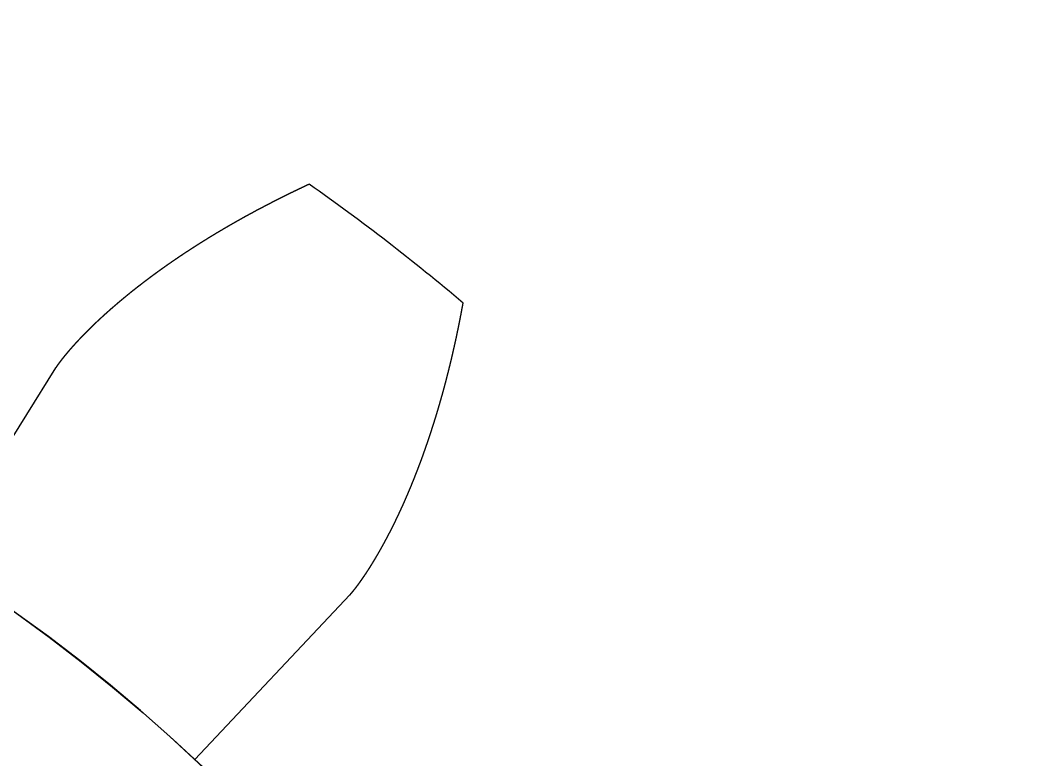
# Model space of a CAD drawing. Header units: centimetres. Extents: x -25.1 to 37.5, y -51.5 to 12.5.
# Drawn here: x 15.728 to 16.5, y -39.176 to -38.616 of the extents above; entities that cross this region are included whole.
import ezdxf

# ---------------------------------------------------------------- set-up
doc = ezdxf.new("R2010")
doc.units = ezdxf.units.CM
doc.header["$MEASUREMENT"] = 0
for name, color, linetype in [('robot assembler v21_Sketch67', 7, 'Continuous'), ('robot assembler v21_Sketch68', 7, 'Continuous'), ('robot assembler v21_Sketch69', 7, 'Continuous'), ('robot assembler v21_Sketch72', 7, 'Continuous'), ('robot assembler v21_Sketch86', 7, 'Continuous')]:
    doc.layers.add(name, color=color, linetype=linetype)

msp = doc.modelspace()

# ---------------------------------------------------------------- linework, layer by layer
at = {"layer": 'robot assembler v21_Sketch67'}
for p, q in [((15.75489, -38.87918, 50.1), (15.66399, -39.02445, 50.1)), ((15.75495, -38.87909, 50.1), (15.75489, -38.87918, 50.1)), ((15.86046, -39.17601, 50.1), (15.9779, -39.05121, 50.1)), ((15.9779, -39.05121, 50.1), (15.97797, -39.05114, 50.1))]:
    msp.add_line(p, q, dxfattribs=at)
msp.add_circle((14.991, -40.1, 50.1), 1.26875, dxfattribs=at)
msp.add_arc((14.991, -40.1, 50.1), 1.6625, 49.81277, 54.89311, dxfattribs=at)
for points in [[(15.94711, -38.73994, 50.1), (15.94682, -38.74007, 50.1), (15.94625, -38.74034, 50.1), (15.94539, -38.74074, 50.1), (15.94425, -38.74127, 50.1), (15.94283, -38.74194, 50.1), (15.94141, -38.74261, 50.1), (15.94, -38.74328, 50.1), (15.93859, -38.74395, 50.1), (15.93719, -38.74463, 50.1), (15.93579, -38.7453, 50.1), (15.93439, -38.74598, 50.1), (15.933, -38.74665, 50.1), (15.93162, -38.74733, 50.1), (15.93024, -38.74801, 50.1), (15.92886, -38.74869, 50.1), (15.92749, -38.74937, 50.1), (15.92612, -38.75005, 50.1), (15.92476, -38.75074, 50.1), (15.9234, -38.75142, 50.1), (15.92205, -38.75211, 50.1), (15.9207, -38.75279, 50.1), (15.91935, -38.75348, 50.1), (15.91801, -38.75417, 50.1), (15.91668, -38.75486, 50.1), (15.91535, -38.75555, 50.1), (15.91402, -38.75624, 50.1), (15.9127, -38.75693, 50.1), (15.91138, -38.75762, 50.1), (15.91007, -38.75832, 50.1), (15.90876, -38.75901, 50.1), (15.90746, -38.75971, 50.1), (15.90616, -38.7604, 50.1), (15.90486, -38.7611, 50.1), (15.90357, -38.7618, 50.1), (15.90229, -38.76249, 50.1), (15.90101, -38.76319, 50.1), (15.89974, -38.76389, 50.1), (15.89846, -38.76459, 50.1), (15.8972, -38.76529, 50.1), (15.89594, -38.76599, 50.1), (15.89468, -38.7667, 50.1), (15.89343, -38.7674, 50.1), (15.89218, -38.7681, 50.1), (15.89094, -38.76881, 50.1), (15.88971, -38.76951, 50.1), (15.88847, -38.77022, 50.1), (15.88725, -38.77092, 50.1), (15.88602, -38.77163, 50.1), (15.88481, -38.77233, 50.1), (15.88359, -38.77304, 50.1), (15.88238, -38.77375, 50.1), (15.88118, -38.77446, 50.1), (15.87998, -38.77517, 50.1), (15.87879, -38.77587, 50.1), (15.8776, -38.77658, 50.1), (15.87642, -38.77729, 50.1), (15.87524, -38.778, 50.1), (15.87407, -38.77871, 50.1), (15.8729, -38.77942, 50.1), (15.87173, -38.78013, 50.1), (15.87057, -38.78084, 50.1), (15.86942, -38.78155, 50.1), (15.86827, -38.78227, 50.1), (15.86713, -38.78298, 50.1), (15.86599, -38.78369, 50.1), (15.86485, -38.7844, 50.1), (15.86373, -38.78511, 50.1), (15.8626, -38.78582, 50.1), (15.86148, -38.78653, 50.1), (15.86037, -38.78725, 50.1), (15.85926, -38.78796, 50.1), (15.85816, -38.78867, 50.1), (15.85706, -38.78938, 50.1), (15.85597, -38.79009, 50.1), (15.85488, -38.7908, 50.1), (15.85379, -38.79152, 50.1), (15.85272, -38.79223, 50.1), (15.85164, -38.79294, 50.1), (15.85058, -38.79365, 50.1), (15.84951, -38.79436, 50.1), (15.84846, -38.79507, 50.1), (15.8474, -38.79578, 50.1), (15.84636, -38.79649, 50.1), (15.84532, -38.7972, 50.1), (15.84428, -38.79791, 50.1), (15.84325, -38.79862, 50.1), (15.84222, -38.79933, 50.1), (15.8412, -38.80003, 50.1), (15.84019, -38.80074, 50.1), (15.83917, -38.80145, 50.1), (15.83817, -38.80215, 50.1), (15.83717, -38.80286, 50.1), (15.83618, -38.80357, 50.1), (15.83519, -38.80427, 50.1), (15.8342, -38.80498, 50.1), (15.83322, -38.80568, 50.1), (15.83225, -38.80638, 50.1), (15.83128, -38.80708, 50.1), (15.83032, -38.80779, 50.1), (15.82937, -38.80849, 50.1), (15.82841, -38.80919, 50.1), (15.82747, -38.80989, 50.1), (15.82653, -38.81059, 50.1), (15.82559, -38.81128, 50.1), (15.82466, -38.81198, 50.1), (15.82374, -38.81268, 50.1), (15.82282, -38.81337, 50.1), (15.82191, -38.81406, 50.1), (15.821, -38.81476, 50.1), (15.8201, -38.81545, 50.1), (15.8192, -38.81614, 50.1), (15.81831, -38.81683, 50.1), (15.81742, -38.81752, 50.1), (15.81654, -38.8182, 50.1), (15.81567, -38.81889, 50.1), (15.8148, -38.81958, 50.1), (15.81393, -38.82026, 50.1), (15.81308, -38.82094, 50.1), (15.81222, -38.82162, 50.1), (15.81138, -38.8223, 50.1), (15.81054, -38.82298, 50.1), (15.8097, -38.82366, 50.1), (15.80887, -38.82433, 50.1), (15.80805, -38.82501, 50.1), (15.80723, -38.82568, 50.1), (15.80642, -38.82635, 50.1), (15.80561, -38.82702, 50.1), (15.80481, -38.82768, 50.1), (15.80401, -38.82835, 50.1), (15.80322, -38.82901, 50.1), (15.80244, -38.82968, 50.1), (15.80166, -38.83034, 50.1), (15.80089, -38.83099, 50.1), (15.80012, -38.83165, 50.1), (15.79936, -38.83231, 50.1), (15.79861, -38.83296, 50.1), (15.79786, -38.83361, 50.1), (15.79712, -38.83426, 50.1), (15.79638, -38.8349, 50.1), (15.79565, -38.83555, 50.1), (15.79492, -38.83619, 50.1), (15.7942, -38.83683, 50.1), (15.79349, -38.83747, 50.1), (15.79278, -38.8381, 50.1), (15.79208, -38.83874, 50.1), (15.79138, -38.83937, 50.1), (15.79069, -38.84, 50.1), (15.79001, -38.84062, 50.1), (15.78933, -38.84125, 50.1), (15.78866, -38.84187, 50.1), (15.78799, -38.84248, 50.1), (15.78733, -38.8431, 50.1), (15.78668, -38.84371, 50.1), (15.78603, -38.84432, 50.1), (15.78539, -38.84493, 50.1), (15.78476, -38.84553, 50.1), (15.78413, -38.84614, 50.1), (15.7835, -38.84673, 50.1), (15.78289, -38.84733, 50.1), (15.78228, -38.84792, 50.1), (15.78167, -38.84851, 50.1), (15.78107, -38.8491, 50.1), (15.78048, -38.84968, 50.1), (15.77989, -38.85026, 50.1), (15.77931, -38.85084, 50.1), (15.77874, -38.85141, 50.1), (15.77817, -38.85198, 50.1), (15.77761, -38.85254, 50.1), (15.77706, -38.85311, 50.1), (15.77651, -38.85367, 50.1), (15.77597, -38.85422, 50.1), (15.77543, -38.85477, 50.1), (15.7749, -38.85532, 50.1), (15.77438, -38.85586, 50.1), (15.77386, -38.8564, 50.1), (15.77335, -38.85694, 50.1), (15.77285, -38.85747, 50.1), (15.77235, -38.858, 50.1), (15.77186, -38.85852, 50.1), (15.77138, -38.85904, 50.1), (15.7709, -38.85956, 50.1), (15.77043, -38.86007, 50.1), (15.76996, -38.86057, 50.1), (15.7695, -38.86107, 50.1), (15.76905, -38.86157, 50.1), (15.76861, -38.86206, 50.1), (15.76817, -38.86255, 50.1), (15.76774, -38.86303, 50.1), (15.76731, -38.86351, 50.1), (15.76689, -38.86398, 50.1), (15.76648, -38.86445, 50.1), (15.76608, -38.86491, 50.1), (15.76568, -38.86537, 50.1), (15.76529, -38.86582, 50.1), (15.7649, -38.86627, 50.1), (15.76453, -38.86671, 50.1), (15.76415, -38.86715, 50.1), (15.76379, -38.86758, 50.1), (15.76343, -38.868, 50.1), (15.76308, -38.86842, 50.1), (15.76274, -38.86883, 50.1), (15.7624, -38.86924, 50.1), (15.76207, -38.86964, 50.1), (15.76175, -38.87003, 50.1), (15.76143, -38.87042, 50.1), (15.76113, -38.8708, 50.1), (15.76082, -38.87117, 50.1), (15.76053, -38.87154, 50.1), (15.76024, -38.8719, 50.1), (15.75996, -38.87226, 50.1), (15.75969, -38.8726, 50.1), (15.75942, -38.87294, 50.1), (15.75916, -38.87327, 50.1), (15.75891, -38.8736, 50.1), (15.75867, -38.87392, 50.1), (15.75843, -38.87423, 50.1), (15.7582, -38.87453, 50.1), (15.75798, -38.87482, 50.1), (15.75776, -38.87511, 50.1), (15.75756, -38.87539, 50.1), (15.75736, -38.87566, 50.1), (15.75716, -38.87592, 50.1), (15.75698, -38.87617, 50.1), (15.7568, -38.87642, 50.1), (15.75663, -38.87665, 50.1), (15.75647, -38.87688, 50.1), (15.75632, -38.87709, 50.1), (15.75617, -38.8773, 50.1), (15.75603, -38.8775, 50.1), (15.7559, -38.87769, 50.1), (15.75577, -38.87786, 50.1), (15.75566, -38.87803, 50.1), (15.75555, -38.87819, 50.1), (15.75545, -38.87834, 50.1), (15.75536, -38.87847, 50.1), (15.75528, -38.8786, 50.1), (15.7552, -38.87871, 50.1), (15.75513, -38.87881, 50.1), (15.75507, -38.8789, 50.1), (15.75502, -38.87898, 50.1), (15.75499, -38.87903, 50.1), (15.75497, -38.87907, 50.1), (15.75495, -38.87909, 50.1), (15.75495, -38.87909, 50.1)], [(15.97797, -39.05114, 50.1), (15.97798, -39.05113, 50.1), (15.978, -39.05111, 50.1), (15.97802, -39.05108, 50.1), (15.97806, -39.05104, 50.1), (15.97813, -39.05097, 50.1), (15.9782, -39.05089, 50.1), (15.97828, -39.0508, 50.1), (15.97837, -39.05069, 50.1), (15.97847, -39.05058, 50.1), (15.97858, -39.05046, 50.1), (15.97869, -39.05032, 50.1), (15.97882, -39.05018, 50.1), (15.97895, -39.05003, 50.1), (15.97909, -39.04986, 50.1), (15.97924, -39.04969, 50.1), (15.9794, -39.0495, 50.1), (15.97956, -39.04931, 50.1), (15.97973, -39.0491, 50.1), (15.97991, -39.04889, 50.1), (15.98009, -39.04866, 50.1), (15.98028, -39.04843, 50.1), (15.98048, -39.04819, 50.1), (15.98068, -39.04794, 50.1), (15.98089, -39.04767, 50.1), (15.98111, -39.0474, 50.1), (15.98133, -39.04712, 50.1), (15.98156, -39.04683, 50.1), (15.98179, -39.04653, 50.1), (15.98203, -39.04623, 50.1), (15.98228, -39.04591, 50.1), (15.98253, -39.04558, 50.1), (15.98279, -39.04525, 50.1), (15.98305, -39.0449, 50.1), (15.98331, -39.04455, 50.1), (15.98358, -39.04419, 50.1), (15.98386, -39.04382, 50.1), (15.98414, -39.04344, 50.1), (15.98443, -39.04306, 50.1), (15.98472, -39.04266, 50.1), (15.98501, -39.04226, 50.1), (15.98531, -39.04185, 50.1), (15.98561, -39.04142, 50.1), (15.98592, -39.041, 50.1), (15.98623, -39.04056, 50.1), (15.98655, -39.04011, 50.1), (15.98687, -39.03966, 50.1), (15.98719, -39.0392, 50.1), (15.98752, -39.03873, 50.1), (15.98785, -39.03825, 50.1), (15.98818, -39.03777, 50.1), (15.98852, -39.03727, 50.1), (15.98886, -39.03677, 50.1), (15.98921, -39.03626, 50.1), (15.98955, -39.03575, 50.1), (15.98991, -39.03522, 50.1), (15.99026, -39.03469, 50.1), (15.99062, -39.03415, 50.1), (15.99098, -39.0336, 50.1), (15.99134, -39.03305, 50.1), (15.99171, -39.03248, 50.1), (15.99208, -39.03191, 50.1), (15.99245, -39.03133, 50.1), (15.99282, -39.03075, 50.1), (15.9932, -39.03016, 50.1), (15.99358, -39.02956, 50.1), (15.99396, -39.02895, 50.1), (15.99434, -39.02833, 50.1), (15.99473, -39.02771, 50.1), (15.99512, -39.02708, 50.1), (15.99551, -39.02645, 50.1), (15.9959, -39.0258, 50.1), (15.9963, -39.02515, 50.1), (15.99669, -39.02449, 50.1), (15.99709, -39.02383, 50.1), (15.9975, -39.02315, 50.1), (15.9979, -39.02248, 50.1), (15.9983, -39.02179, 50.1), (15.99871, -39.0211, 50.1), (15.99912, -39.0204, 50.1), (15.99953, -39.01969, 50.1), (15.99994, -39.01897, 50.1), (16.00035, -39.01825, 50.1), (16.00077, -39.01753, 50.1), (16.00119, -39.01679, 50.1), (16.0016, -39.01605, 50.1), (16.00202, -39.0153, 50.1), (16.00244, -39.01455, 50.1), (16.00287, -39.01379, 50.1), (16.00329, -39.01302, 50.1), (16.00371, -39.01224, 50.1), (16.00414, -39.01146, 50.1), (16.00457, -39.01067, 50.1), (16.00499, -39.00988, 50.1), (16.00542, -39.00908, 50.1), (16.00585, -39.00827, 50.1), (16.00628, -39.00746, 50.1), (16.00671, -39.00664, 50.1), (16.00715, -39.00581, 50.1), (16.00758, -39.00498, 50.1), (16.00801, -39.00414, 50.1), (16.00845, -39.00329, 50.1), (16.00889, -39.00244, 50.1), (16.00932, -39.00158, 50.1), (16.00976, -39.00072, 50.1), (16.0102, -38.99985, 50.1), (16.01063, -38.99897, 50.1), (16.01107, -38.99808, 50.1), (16.01151, -38.9972, 50.1), (16.01195, -38.9963, 50.1), (16.01239, -38.9954, 50.1), (16.01283, -38.99449, 50.1), (16.01327, -38.99358, 50.1), (16.01371, -38.99266, 50.1), (16.01416, -38.99173, 50.1), (16.0146, -38.9908, 50.1), (16.01504, -38.98986, 50.1), (16.01548, -38.98891, 50.1), (16.01592, -38.98796, 50.1), (16.01637, -38.98701, 50.1), (16.01681, -38.98605, 50.1), (16.01725, -38.98508, 50.1), (16.01769, -38.9841, 50.1), (16.01814, -38.98312, 50.1), (16.01858, -38.98214, 50.1), (16.01902, -38.98115, 50.1), (16.01946, -38.98015, 50.1), (16.0199, -38.97915, 50.1), (16.02035, -38.97814, 50.1), (16.02079, -38.97712, 50.1), (16.02123, -38.9761, 50.1), (16.02167, -38.97508, 50.1), (16.02211, -38.97405, 50.1), (16.02255, -38.97301, 50.1), (16.02299, -38.97197, 50.1), (16.02343, -38.97092, 50.1), (16.02387, -38.96986, 50.1), (16.02431, -38.9688, 50.1), (16.02475, -38.96774, 50.1), (16.02519, -38.96667, 50.1), (16.02563, -38.96559, 50.1), (16.02607, -38.96451, 50.1), (16.0265, -38.96342, 50.1), (16.02694, -38.96233, 50.1), (16.02737, -38.96123, 50.1), (16.02781, -38.96013, 50.1), (16.02824, -38.95902, 50.1), (16.02868, -38.95791, 50.1), (16.02911, -38.95679, 50.1), (16.02954, -38.95566, 50.1), (16.02997, -38.95453, 50.1), (16.0304, -38.9534, 50.1), (16.03083, -38.95226, 50.1), (16.03126, -38.95111, 50.1), (16.03169, -38.94996, 50.1), (16.03212, -38.9488, 50.1), (16.03255, -38.94764, 50.1), (16.03297, -38.94647, 50.1), (16.0334, -38.9453, 50.1), (16.03382, -38.94412, 50.1), (16.03424, -38.94294, 50.1), (16.03467, -38.94175, 50.1), (16.03509, -38.94056, 50.1), (16.03551, -38.93936, 50.1), (16.03592, -38.93816, 50.1), (16.03634, -38.93695, 50.1), (16.03676, -38.93574, 50.1), (16.03717, -38.93452, 50.1), (16.03759, -38.9333, 50.1), (16.038, -38.93207, 50.1), (16.03841, -38.93084, 50.1), (16.03882, -38.9296, 50.1), (16.03923, -38.92835, 50.1), (16.03964, -38.92711, 50.1), (16.04005, -38.92585, 50.1), (16.04045, -38.92459, 50.1), (16.04086, -38.92333, 50.1), (16.04126, -38.92206, 50.1), (16.04166, -38.92079, 50.1), (16.04206, -38.91951, 50.1), (16.04246, -38.91823, 50.1), (16.04286, -38.91695, 50.1), (16.04326, -38.91565, 50.1), (16.04365, -38.91436, 50.1), (16.04404, -38.91306, 50.1), (16.04444, -38.91175, 50.1), (16.04483, -38.91044, 50.1), (16.04522, -38.90912, 50.1), (16.0456, -38.9078, 50.1), (16.04599, -38.90648, 50.1), (16.04637, -38.90515, 50.1), (16.04675, -38.90381, 50.1), (16.04714, -38.90248, 50.1), (16.04751, -38.90113, 50.1), (16.04789, -38.89978, 50.1), (16.04827, -38.89843, 50.1), (16.04864, -38.89707, 50.1), (16.04902, -38.89571, 50.1), (16.04939, -38.89435, 50.1), (16.04976, -38.89298, 50.1), (16.05012, -38.8916, 50.1), (16.05049, -38.89022, 50.1), (16.05085, -38.88884, 50.1), (16.05121, -38.88745, 50.1), (16.05157, -38.88605, 50.1), (16.05193, -38.88466, 50.1), (16.05229, -38.88325, 50.1), (16.05264, -38.88185, 50.1), (16.053, -38.88044, 50.1), (16.05335, -38.87902, 50.1), (16.0537, -38.8776, 50.1), (16.05405, -38.87618, 50.1), (16.05439, -38.87475, 50.1), (16.05473, -38.87332, 50.1), (16.05508, -38.87188, 50.1), (16.05542, -38.87044, 50.1), (16.05575, -38.86899, 50.1), (16.05609, -38.86754, 50.1), (16.05642, -38.86609, 50.1), (16.05675, -38.86463, 50.1), (16.05708, -38.86317, 50.1), (16.05741, -38.8617, 50.1), (16.05774, -38.86023, 50.1), (16.05806, -38.85876, 50.1), (16.05838, -38.85728, 50.1), (16.0587, -38.85579, 50.1), (16.05902, -38.8543, 50.1), (16.05933, -38.85281, 50.1), (16.05964, -38.85132, 50.1), (16.05995, -38.84982, 50.1), (16.06026, -38.84831, 50.1), (16.06057, -38.84681, 50.1), (16.06087, -38.84529, 50.1), (16.06117, -38.84378, 50.1), (16.06147, -38.84226, 50.1), (16.06177, -38.84073, 50.1), (16.06206, -38.8392, 50.1), (16.06236, -38.83767, 50.1), (16.06265, -38.83614, 50.1), (16.06294, -38.8346, 50.1), (16.06322, -38.83305, 50.1), (16.06345, -38.83181, 50.1), (16.06362, -38.83088, 50.1), (16.06373, -38.83026, 50.1), (16.06379, -38.82995, 50.1)]]:
    msp.add_open_spline(points, degree=5, dxfattribs=at)
at = {"layer": 'robot assembler v21_Sketch68'}
for p, q in [((15.75489, -38.87918, 50.1), (15.66399, -39.02445, 50.1)), ((15.75495, -38.87909, 50.1), (15.75489, -38.87918, 50.1)), ((15.86046, -39.17601, 50.1), (15.9779, -39.05121, 50.1)), ((15.9779, -39.05121, 50.1), (15.97797, -39.05114, 50.1))]:
    msp.add_line(p, q, dxfattribs=at)
msp.add_circle((14.991, -40.1, 50.1), 1.26875, dxfattribs=at)
msp.add_arc((14.991, -40.1, 50.1), 1.6625, 49.81277, 54.89311, dxfattribs=at)
for points in [[(15.94711, -38.73994, 50.1), (15.94682, -38.74007, 50.1), (15.94625, -38.74034, 50.1), (15.94539, -38.74074, 50.1), (15.94425, -38.74127, 50.1), (15.94283, -38.74194, 50.1), (15.94141, -38.74261, 50.1), (15.94, -38.74328, 50.1), (15.93859, -38.74395, 50.1), (15.93719, -38.74463, 50.1), (15.93579, -38.7453, 50.1), (15.93439, -38.74598, 50.1), (15.933, -38.74665, 50.1), (15.93162, -38.74733, 50.1), (15.93024, -38.74801, 50.1), (15.92886, -38.74869, 50.1), (15.92749, -38.74937, 50.1), (15.92612, -38.75005, 50.1), (15.92476, -38.75074, 50.1), (15.9234, -38.75142, 50.1), (15.92205, -38.75211, 50.1), (15.9207, -38.75279, 50.1), (15.91935, -38.75348, 50.1), (15.91801, -38.75417, 50.1), (15.91668, -38.75486, 50.1), (15.91535, -38.75555, 50.1), (15.91402, -38.75624, 50.1), (15.9127, -38.75693, 50.1), (15.91138, -38.75762, 50.1), (15.91007, -38.75832, 50.1), (15.90876, -38.75901, 50.1), (15.90746, -38.75971, 50.1), (15.90616, -38.7604, 50.1), (15.90486, -38.7611, 50.1), (15.90357, -38.7618, 50.1), (15.90229, -38.76249, 50.1), (15.90101, -38.76319, 50.1), (15.89974, -38.76389, 50.1), (15.89846, -38.76459, 50.1), (15.8972, -38.76529, 50.1), (15.89594, -38.76599, 50.1), (15.89468, -38.7667, 50.1), (15.89343, -38.7674, 50.1), (15.89218, -38.7681, 50.1), (15.89094, -38.76881, 50.1), (15.88971, -38.76951, 50.1), (15.88847, -38.77022, 50.1), (15.88725, -38.77092, 50.1), (15.88602, -38.77163, 50.1), (15.88481, -38.77233, 50.1), (15.88359, -38.77304, 50.1), (15.88238, -38.77375, 50.1), (15.88118, -38.77446, 50.1), (15.87998, -38.77517, 50.1), (15.87879, -38.77587, 50.1), (15.8776, -38.77658, 50.1), (15.87642, -38.77729, 50.1), (15.87524, -38.778, 50.1), (15.87407, -38.77871, 50.1), (15.8729, -38.77942, 50.1), (15.87173, -38.78013, 50.1), (15.87057, -38.78084, 50.1), (15.86942, -38.78155, 50.1), (15.86827, -38.78227, 50.1), (15.86713, -38.78298, 50.1), (15.86599, -38.78369, 50.1), (15.86485, -38.7844, 50.1), (15.86373, -38.78511, 50.1), (15.8626, -38.78582, 50.1), (15.86148, -38.78653, 50.1), (15.86037, -38.78725, 50.1), (15.85926, -38.78796, 50.1), (15.85816, -38.78867, 50.1), (15.85706, -38.78938, 50.1), (15.85597, -38.79009, 50.1), (15.85488, -38.7908, 50.1), (15.85379, -38.79152, 50.1), (15.85272, -38.79223, 50.1), (15.85164, -38.79294, 50.1), (15.85058, -38.79365, 50.1), (15.84951, -38.79436, 50.1), (15.84846, -38.79507, 50.1), (15.8474, -38.79578, 50.1), (15.84636, -38.79649, 50.1), (15.84532, -38.7972, 50.1), (15.84428, -38.79791, 50.1), (15.84325, -38.79862, 50.1), (15.84222, -38.79933, 50.1), (15.8412, -38.80003, 50.1), (15.84019, -38.80074, 50.1), (15.83917, -38.80145, 50.1), (15.83817, -38.80215, 50.1), (15.83717, -38.80286, 50.1), (15.83618, -38.80357, 50.1), (15.83519, -38.80427, 50.1), (15.8342, -38.80498, 50.1), (15.83322, -38.80568, 50.1), (15.83225, -38.80638, 50.1), (15.83128, -38.80708, 50.1), (15.83032, -38.80779, 50.1), (15.82937, -38.80849, 50.1), (15.82841, -38.80919, 50.1), (15.82747, -38.80989, 50.1), (15.82653, -38.81059, 50.1), (15.82559, -38.81128, 50.1), (15.82466, -38.81198, 50.1), (15.82374, -38.81268, 50.1), (15.82282, -38.81337, 50.1), (15.82191, -38.81406, 50.1), (15.821, -38.81476, 50.1), (15.8201, -38.81545, 50.1), (15.8192, -38.81614, 50.1), (15.81831, -38.81683, 50.1), (15.81742, -38.81752, 50.1), (15.81654, -38.8182, 50.1), (15.81567, -38.81889, 50.1), (15.8148, -38.81958, 50.1), (15.81393, -38.82026, 50.1), (15.81308, -38.82094, 50.1), (15.81222, -38.82162, 50.1), (15.81138, -38.8223, 50.1), (15.81054, -38.82298, 50.1), (15.8097, -38.82366, 50.1), (15.80887, -38.82433, 50.1), (15.80805, -38.82501, 50.1), (15.80723, -38.82568, 50.1), (15.80642, -38.82635, 50.1), (15.80561, -38.82702, 50.1), (15.80481, -38.82768, 50.1), (15.80401, -38.82835, 50.1), (15.80322, -38.82901, 50.1), (15.80244, -38.82968, 50.1), (15.80166, -38.83034, 50.1), (15.80089, -38.83099, 50.1), (15.80012, -38.83165, 50.1), (15.79936, -38.83231, 50.1), (15.79861, -38.83296, 50.1), (15.79786, -38.83361, 50.1), (15.79712, -38.83426, 50.1), (15.79638, -38.8349, 50.1), (15.79565, -38.83555, 50.1), (15.79492, -38.83619, 50.1), (15.7942, -38.83683, 50.1), (15.79349, -38.83747, 50.1), (15.79278, -38.8381, 50.1), (15.79208, -38.83874, 50.1), (15.79138, -38.83937, 50.1), (15.79069, -38.84, 50.1), (15.79001, -38.84062, 50.1), (15.78933, -38.84125, 50.1), (15.78866, -38.84187, 50.1), (15.78799, -38.84248, 50.1), (15.78733, -38.8431, 50.1), (15.78668, -38.84371, 50.1), (15.78603, -38.84432, 50.1), (15.78539, -38.84493, 50.1), (15.78476, -38.84553, 50.1), (15.78413, -38.84614, 50.1), (15.7835, -38.84673, 50.1), (15.78289, -38.84733, 50.1), (15.78228, -38.84792, 50.1), (15.78167, -38.84851, 50.1), (15.78107, -38.8491, 50.1), (15.78048, -38.84968, 50.1), (15.77989, -38.85026, 50.1), (15.77931, -38.85084, 50.1), (15.77874, -38.85141, 50.1), (15.77817, -38.85198, 50.1), (15.77761, -38.85254, 50.1), (15.77706, -38.85311, 50.1), (15.77651, -38.85367, 50.1), (15.77597, -38.85422, 50.1), (15.77543, -38.85477, 50.1), (15.7749, -38.85532, 50.1), (15.77438, -38.85586, 50.1), (15.77386, -38.8564, 50.1), (15.77335, -38.85694, 50.1), (15.77285, -38.85747, 50.1), (15.77235, -38.858, 50.1), (15.77186, -38.85852, 50.1), (15.77138, -38.85904, 50.1), (15.7709, -38.85956, 50.1), (15.77043, -38.86007, 50.1), (15.76996, -38.86057, 50.1), (15.7695, -38.86107, 50.1), (15.76905, -38.86157, 50.1), (15.76861, -38.86206, 50.1), (15.76817, -38.86255, 50.1), (15.76774, -38.86303, 50.1), (15.76731, -38.86351, 50.1), (15.76689, -38.86398, 50.1), (15.76648, -38.86445, 50.1), (15.76608, -38.86491, 50.1), (15.76568, -38.86537, 50.1), (15.76529, -38.86582, 50.1), (15.7649, -38.86627, 50.1), (15.76453, -38.86671, 50.1), (15.76415, -38.86715, 50.1), (15.76379, -38.86758, 50.1), (15.76343, -38.868, 50.1), (15.76308, -38.86842, 50.1), (15.76274, -38.86883, 50.1), (15.7624, -38.86924, 50.1), (15.76207, -38.86964, 50.1), (15.76175, -38.87003, 50.1), (15.76143, -38.87042, 50.1), (15.76113, -38.8708, 50.1), (15.76082, -38.87117, 50.1), (15.76053, -38.87154, 50.1), (15.76024, -38.8719, 50.1), (15.75996, -38.87226, 50.1), (15.75969, -38.8726, 50.1), (15.75942, -38.87294, 50.1), (15.75916, -38.87327, 50.1), (15.75891, -38.8736, 50.1), (15.75867, -38.87392, 50.1), (15.75843, -38.87423, 50.1), (15.7582, -38.87453, 50.1), (15.75798, -38.87482, 50.1), (15.75776, -38.87511, 50.1), (15.75756, -38.87539, 50.1), (15.75736, -38.87566, 50.1), (15.75716, -38.87592, 50.1), (15.75698, -38.87617, 50.1), (15.7568, -38.87642, 50.1), (15.75663, -38.87665, 50.1), (15.75647, -38.87688, 50.1), (15.75632, -38.87709, 50.1), (15.75617, -38.8773, 50.1), (15.75603, -38.8775, 50.1), (15.7559, -38.87769, 50.1), (15.75577, -38.87786, 50.1), (15.75566, -38.87803, 50.1), (15.75555, -38.87819, 50.1), (15.75545, -38.87834, 50.1), (15.75536, -38.87847, 50.1), (15.75528, -38.8786, 50.1), (15.7552, -38.87871, 50.1), (15.75513, -38.87881, 50.1), (15.75507, -38.8789, 50.1), (15.75502, -38.87898, 50.1), (15.75499, -38.87903, 50.1), (15.75497, -38.87907, 50.1), (15.75495, -38.87909, 50.1), (15.75495, -38.87909, 50.1)], [(15.97797, -39.05114, 50.1), (15.97798, -39.05113, 50.1), (15.978, -39.05111, 50.1), (15.97802, -39.05108, 50.1), (15.97806, -39.05104, 50.1), (15.97813, -39.05097, 50.1), (15.9782, -39.05089, 50.1), (15.97828, -39.0508, 50.1), (15.97837, -39.05069, 50.1), (15.97847, -39.05058, 50.1), (15.97858, -39.05046, 50.1), (15.97869, -39.05032, 50.1), (15.97882, -39.05018, 50.1), (15.97895, -39.05003, 50.1), (15.97909, -39.04986, 50.1), (15.97924, -39.04969, 50.1), (15.9794, -39.0495, 50.1), (15.97956, -39.04931, 50.1), (15.97973, -39.0491, 50.1), (15.97991, -39.04889, 50.1), (15.98009, -39.04866, 50.1), (15.98028, -39.04843, 50.1), (15.98048, -39.04819, 50.1), (15.98068, -39.04794, 50.1), (15.98089, -39.04767, 50.1), (15.98111, -39.0474, 50.1), (15.98133, -39.04712, 50.1), (15.98156, -39.04683, 50.1), (15.98179, -39.04653, 50.1), (15.98203, -39.04623, 50.1), (15.98228, -39.04591, 50.1), (15.98253, -39.04558, 50.1), (15.98279, -39.04525, 50.1), (15.98305, -39.0449, 50.1), (15.98331, -39.04455, 50.1), (15.98358, -39.04419, 50.1), (15.98386, -39.04382, 50.1), (15.98414, -39.04344, 50.1), (15.98443, -39.04306, 50.1), (15.98472, -39.04266, 50.1), (15.98501, -39.04226, 50.1), (15.98531, -39.04185, 50.1), (15.98561, -39.04142, 50.1), (15.98592, -39.041, 50.1), (15.98623, -39.04056, 50.1), (15.98655, -39.04011, 50.1), (15.98687, -39.03966, 50.1), (15.98719, -39.0392, 50.1), (15.98752, -39.03873, 50.1), (15.98785, -39.03825, 50.1), (15.98818, -39.03777, 50.1), (15.98852, -39.03727, 50.1), (15.98886, -39.03677, 50.1), (15.98921, -39.03626, 50.1), (15.98955, -39.03575, 50.1), (15.98991, -39.03522, 50.1), (15.99026, -39.03469, 50.1), (15.99062, -39.03415, 50.1), (15.99098, -39.0336, 50.1), (15.99134, -39.03305, 50.1), (15.99171, -39.03248, 50.1), (15.99208, -39.03191, 50.1), (15.99245, -39.03133, 50.1), (15.99282, -39.03075, 50.1), (15.9932, -39.03016, 50.1), (15.99358, -39.02956, 50.1), (15.99396, -39.02895, 50.1), (15.99434, -39.02833, 50.1), (15.99473, -39.02771, 50.1), (15.99512, -39.02708, 50.1), (15.99551, -39.02645, 50.1), (15.9959, -39.0258, 50.1), (15.9963, -39.02515, 50.1), (15.99669, -39.02449, 50.1), (15.99709, -39.02383, 50.1), (15.9975, -39.02315, 50.1), (15.9979, -39.02248, 50.1), (15.9983, -39.02179, 50.1), (15.99871, -39.0211, 50.1), (15.99912, -39.0204, 50.1), (15.99953, -39.01969, 50.1), (15.99994, -39.01897, 50.1), (16.00035, -39.01825, 50.1), (16.00077, -39.01753, 50.1), (16.00119, -39.01679, 50.1), (16.0016, -39.01605, 50.1), (16.00202, -39.0153, 50.1), (16.00244, -39.01455, 50.1), (16.00287, -39.01379, 50.1), (16.00329, -39.01302, 50.1), (16.00371, -39.01224, 50.1), (16.00414, -39.01146, 50.1), (16.00457, -39.01067, 50.1), (16.00499, -39.00988, 50.1), (16.00542, -39.00908, 50.1), (16.00585, -39.00827, 50.1), (16.00628, -39.00746, 50.1), (16.00671, -39.00664, 50.1), (16.00715, -39.00581, 50.1), (16.00758, -39.00498, 50.1), (16.00801, -39.00414, 50.1), (16.00845, -39.00329, 50.1), (16.00889, -39.00244, 50.1), (16.00932, -39.00158, 50.1), (16.00976, -39.00072, 50.1), (16.0102, -38.99985, 50.1), (16.01063, -38.99897, 50.1), (16.01107, -38.99808, 50.1), (16.01151, -38.9972, 50.1), (16.01195, -38.9963, 50.1), (16.01239, -38.9954, 50.1), (16.01283, -38.99449, 50.1), (16.01327, -38.99358, 50.1), (16.01371, -38.99266, 50.1), (16.01416, -38.99173, 50.1), (16.0146, -38.9908, 50.1), (16.01504, -38.98986, 50.1), (16.01548, -38.98891, 50.1), (16.01592, -38.98796, 50.1), (16.01637, -38.98701, 50.1), (16.01681, -38.98605, 50.1), (16.01725, -38.98508, 50.1), (16.01769, -38.9841, 50.1), (16.01814, -38.98312, 50.1), (16.01858, -38.98214, 50.1), (16.01902, -38.98115, 50.1), (16.01946, -38.98015, 50.1), (16.0199, -38.97915, 50.1), (16.02035, -38.97814, 50.1), (16.02079, -38.97712, 50.1), (16.02123, -38.9761, 50.1), (16.02167, -38.97508, 50.1), (16.02211, -38.97405, 50.1), (16.02255, -38.97301, 50.1), (16.02299, -38.97197, 50.1), (16.02343, -38.97092, 50.1), (16.02387, -38.96986, 50.1), (16.02431, -38.9688, 50.1), (16.02475, -38.96774, 50.1), (16.02519, -38.96667, 50.1), (16.02563, -38.96559, 50.1), (16.02607, -38.96451, 50.1), (16.0265, -38.96342, 50.1), (16.02694, -38.96233, 50.1), (16.02737, -38.96123, 50.1), (16.02781, -38.96013, 50.1), (16.02824, -38.95902, 50.1), (16.02868, -38.95791, 50.1), (16.02911, -38.95679, 50.1), (16.02954, -38.95566, 50.1), (16.02997, -38.95453, 50.1), (16.0304, -38.9534, 50.1), (16.03083, -38.95226, 50.1), (16.03126, -38.95111, 50.1), (16.03169, -38.94996, 50.1), (16.03212, -38.9488, 50.1), (16.03255, -38.94764, 50.1), (16.03297, -38.94647, 50.1), (16.0334, -38.9453, 50.1), (16.03382, -38.94412, 50.1), (16.03424, -38.94294, 50.1), (16.03467, -38.94175, 50.1), (16.03509, -38.94056, 50.1), (16.03551, -38.93936, 50.1), (16.03592, -38.93816, 50.1), (16.03634, -38.93695, 50.1), (16.03676, -38.93574, 50.1), (16.03717, -38.93452, 50.1), (16.03759, -38.9333, 50.1), (16.038, -38.93207, 50.1), (16.03841, -38.93084, 50.1), (16.03882, -38.9296, 50.1), (16.03923, -38.92835, 50.1), (16.03964, -38.92711, 50.1), (16.04005, -38.92585, 50.1), (16.04045, -38.92459, 50.1), (16.04086, -38.92333, 50.1), (16.04126, -38.92206, 50.1), (16.04166, -38.92079, 50.1), (16.04206, -38.91951, 50.1), (16.04246, -38.91823, 50.1), (16.04286, -38.91695, 50.1), (16.04326, -38.91565, 50.1), (16.04365, -38.91436, 50.1), (16.04404, -38.91306, 50.1), (16.04444, -38.91175, 50.1), (16.04483, -38.91044, 50.1), (16.04522, -38.90912, 50.1), (16.0456, -38.9078, 50.1), (16.04599, -38.90648, 50.1), (16.04637, -38.90515, 50.1), (16.04675, -38.90381, 50.1), (16.04714, -38.90248, 50.1), (16.04751, -38.90113, 50.1), (16.04789, -38.89978, 50.1), (16.04827, -38.89843, 50.1), (16.04864, -38.89707, 50.1), (16.04902, -38.89571, 50.1), (16.04939, -38.89435, 50.1), (16.04976, -38.89298, 50.1), (16.05012, -38.8916, 50.1), (16.05049, -38.89022, 50.1), (16.05085, -38.88884, 50.1), (16.05121, -38.88745, 50.1), (16.05157, -38.88605, 50.1), (16.05193, -38.88466, 50.1), (16.05229, -38.88325, 50.1), (16.05264, -38.88185, 50.1), (16.053, -38.88044, 50.1), (16.05335, -38.87902, 50.1), (16.0537, -38.8776, 50.1), (16.05405, -38.87618, 50.1), (16.05439, -38.87475, 50.1), (16.05473, -38.87332, 50.1), (16.05508, -38.87188, 50.1), (16.05542, -38.87044, 50.1), (16.05575, -38.86899, 50.1), (16.05609, -38.86754, 50.1), (16.05642, -38.86609, 50.1), (16.05675, -38.86463, 50.1), (16.05708, -38.86317, 50.1), (16.05741, -38.8617, 50.1), (16.05774, -38.86023, 50.1), (16.05806, -38.85876, 50.1), (16.05838, -38.85728, 50.1), (16.0587, -38.85579, 50.1), (16.05902, -38.8543, 50.1), (16.05933, -38.85281, 50.1), (16.05964, -38.85132, 50.1), (16.05995, -38.84982, 50.1), (16.06026, -38.84831, 50.1), (16.06057, -38.84681, 50.1), (16.06087, -38.84529, 50.1), (16.06117, -38.84378, 50.1), (16.06147, -38.84226, 50.1), (16.06177, -38.84073, 50.1), (16.06206, -38.8392, 50.1), (16.06236, -38.83767, 50.1), (16.06265, -38.83614, 50.1), (16.06294, -38.8346, 50.1), (16.06322, -38.83305, 50.1), (16.06345, -38.83181, 50.1), (16.06362, -38.83088, 50.1), (16.06373, -38.83026, 50.1), (16.06379, -38.82995, 50.1)]]:
    msp.add_open_spline(points, degree=5, dxfattribs=at)
at = {"layer": 'robot assembler v21_Sketch69'}
msp.add_circle((14.991, -40.1, 51.3), 1.26875, dxfattribs=at)
at = {"layer": 'robot assembler v21_Sketch72'}
msp.add_arc((14.991, -40.1, 51.3), 1.26875, 94.1128, 85.07135, dxfattribs=at)
at = {"layer": 'robot assembler v21_Sketch86', "extrusion": (0, -2.44929e-16, -1)}
msp.add_circle((-15, -37.25, -23.9), 1.5, dxfattribs=at)

doc.saveas('drawing.dxf')
